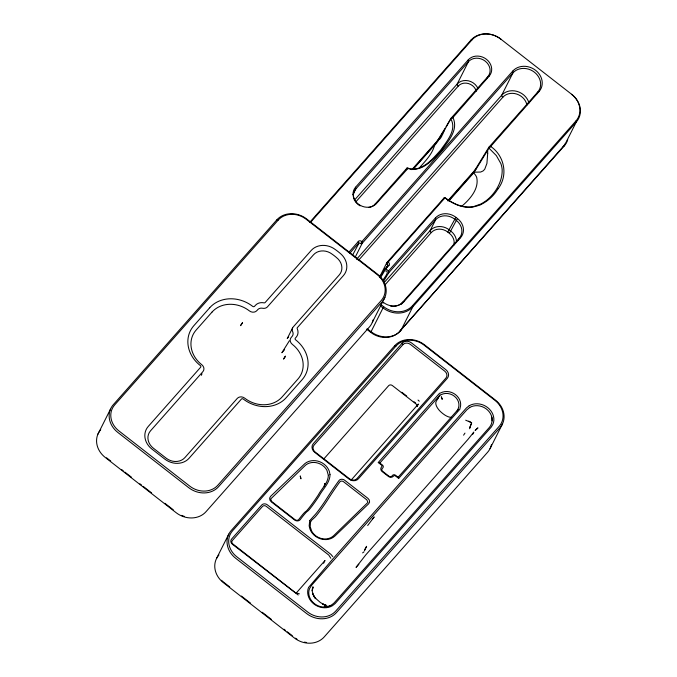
<?xml version="1.0" encoding="UTF-8"?>
<svg xmlns="http://www.w3.org/2000/svg" width="677" height="677" viewBox="0 0 677 677"><rect width="100%" height="100%" fill="white"/><g stroke="black" fill="none" stroke-linecap="round" stroke-linejoin="round"><path stroke-width="1.02" d="M383.343 302.966L383.385 302.399A15.029 13.032 26.7 0 0 403.873 301.739L460.614 237.602A15.029 13.032 26.7 0 0 457.534 218.578L455.909 217.317A15.029 13.032 26.7 0 0 435.421 217.969L388.564 270.935L388.691 272.814L383.52 281.429M361.086 243.737A0.99 0.863 26.7 0 0 361.56 243.72L361.797 241.647L361.086 243.737A1.684 1.464 26.7 0 1 360.333 243.348M324.376 486.204L324.757 483.513L324.249 486.281M457.203 410.931L458.431 408.028A11.568 10.028 26.7 0 0 454.385 396.206A11.568 10.028 26.7 0 0 441.26 394.649L439.923 395.123L379.839 463.034L378.282 462.484L439.475 393.312L440.761 392.897A13.015 11.281 26.7 0 1 455.536 394.649A13.015 11.281 26.7 0 1 460.081 407.952L459.886 409.213L398.685 478.385L394.649 475.364L393.278 476.295A3.563 3.089 26.7 0 1 388.429 476.447L382.192 471.598A3.563 3.089 26.7 0 1 381.464 467.088L382.192 465.649L378.282 462.484M469.736 407.478A14.319 12.414 26.7 0 1 491.849 417.159C492.543 420.722 491.857 424.707 489.353 427.441L334.133 602.894L331.324 605.196L327.736 606.685A14.319 12.414 26.7 0 1 312.977 602.386A14.319 12.414 26.7 0 1 309.55 588.635L311.581 585.317L466.8 409.864L469.72 407.486M567.724 139.682A21.918 19.007 26.7 0 1 564.254 145.902L399.608 331.434A21.19 18.364 26.7 0 1 370.734 332.356L383.656 306.698A21.131 18.321 26.7 0 0 412.454 305.767L575.907 121.014A21.131 18.321 26.7 0 0 571.583 94.272M443.79 198.801L444.07 197.938L444.738 198.107M444.747 198.268L444.874 197.853L448.724 200.51M406.31 169.656L406.809 168.251M407.055 168.937L407.342 168.15L408.121 168.209A12.846 11.137 26.7 0 0 409.5 168.7C421.763 171.806 432.011 160.551 439.601 152.824C446.278 143.566 458.261 131.71 453.556 118.991A11.78 10.206 26.7 0 0 452.803 117.68L489.158 76.137A13.328 11.551 26.7 0 0 486.424 59.271A13.328 11.551 26.7 0 0 468.264 59.847L355.586 187.207L355.755 189.035A12.33 10.688 26.7 0 0 360.156 205.876M201.348 375.312L202 373.763M312.334 588.609L312.994 586.79L312.131 590.589L312.799 587.543L312.249 591.486L314.103 596.784L312.562 593.509L315.694 598.671L314.365 597.224L320.466 602.589L325.502 605.297L322.472 603.96L326.864 605.483M97.852 434.279L110.436 409.263M352.945 194.621L355.755 189.035L468.425 61.683A12.33 10.688 26.7 0 1 485.231 61.142A12.33 10.688 26.7 0 1 487.762 76.746L486.822 78.608M292.591 327.947L287.251 338.551L288.647 336.791M352.37 255.508L359.089 242.984A0.99 0.855 26.7 0 1 359.555 242.967L360.316 243.356M355.163 257.252L362.187 243.297L512.946 72.888A15.757 13.658 26.7 0 1 534.424 72.202A15.757 13.658 26.7 0 1 537.648 92.14L536.709 94.001M470.227 41.568L470.972 40.087L471.894 39.96A21.131 18.321 26.7 0 1 500.701 39.029L500.853 39.122A21.918 19.007 26.7 0 0 470.972 40.087L309.609 222.471M216.538 558.483L228.809 534.068M379.399 277.426L386.889 262.549L444.078 197.904M386.516 267.872L387.447 266.01L388.843 265.401L385.839 268.803L384.392 269.471A45.909 5.111 -52.1 0 1 382.183 273.381L379.797 277.206M372.316 322.37L384.9 297.355M401.571 304.142L402.476 302.357L459.218 238.211L460.614 237.602M458.321 240.005L459.218 238.211A14.031 12.169 26.7 0 0 456.349 220.457L457.534 218.578M323.598 563.315L325.002 560.514L296.221 593.052M472.563 434.592L473.824 432.095L468.052 439.305L365.698 554.996L356.043 567.377L358.835 564.22M490.03 448.69L502.309 424.284M437.427 399.337L439.923 395.123M417.015 406.589L418.344 404.051L351.075 480.154M469.525 428.744L470.287 427.314M289.375 340.785L281.877 352.734L284.611 349.637M442.58 134.461L444.721 129.637L439.051 138.827M452.803 117.68L450.806 118.915L445.339 128.52M489.158 76.137L487.762 76.746L450.848 118.475L446.092 126.641M498.069 188.781C508.376 175.453 504.483 156.074 491.011 146.655L488.938 148.051L487.652 150.235M361.569 243.737A1.667 1.447 26.7 0 0 362.17 243.288L361.992 241.494L512.777 71.06A16.756 14.522 26.7 0 1 535.617 70.323A16.756 14.522 26.7 0 1 539.044 91.53L537.648 92.14L488.811 147.341L474.018 171.535M445.153 128.833L444.781 129.459M445.153 128.198L438.594 138.853M437.968 398.279L436.106 401.546A10.959 5.323 41.5 0 0 442.242 413.122L443.317 413.96A10.959 5.323 41.5 0 0 451.28 417.362M438.315 139.293L437.638 140.351A7.295 0.812 -52.1 0 1 434.482 144.717L412.885 169.089M455.909 217.317L447.768 232.05A12.093 10.485 26.7 0 0 431.283 232.575L385.171 284.687M380.313 277.925L382.437 274.507A44.784 4.984 -52.1 0 0 384.553 270.766C391.255 270.453 383.698 278.112 382.708 280.676M438.916 138.997L437.791 140.681M463.593 435.167L464.972 433.111M367.679 525.504L374.102 517.042M388.234 261.991L445.094 197.726C454.732 205.123 468.137 210.344 479.9 204.86M372.663 518.81L374.059 517.093M453.776 245.218A12.093 10.485 26.7 0 0 449.393 233.32L456.349 220.457L454.716 219.187A14.031 12.169 26.7 0 0 435.59 219.797L388.691 272.814M310.54 222.344L471.894 39.96M354.325 200.282L457.203 83.999L468.425 61.683L468.264 59.847M355.857 201.831L458.287 86.047A10.392 9.013 26.7 0 1 468.425 83.542A10.392 9.013 26.7 0 1 476.269 91.234M368.423 207.5A12.33 10.688 26.7 0 0 375.083 204.099L406.826 168.234L407.596 168.311M375.083 204.099L376.48 203.489L408.121 168.209M411.844 169.665L438.73 139.267M413.359 169.055L434.6 145.047C432.366 154.271 425.029 161.295 419.046 168.294M348.655 252.47L358.285 241.587L358.455 243.415L349.51 253.52M356.542 259.308L501.716 95.212L512.946 72.888L512.777 71.06M358.319 260.569L502.808 97.26A13.819 11.983 26.7 0 1 516.763 94.069A13.819 11.983 26.7 0 1 526.918 105.045M539.044 91.53L490.723 146.41M384.401 269.463L387.447 266.01M447.742 200.866L476.007 168.911M448.741 200.375L473.257 172.669M448.792 201.077L473.672 172.906L475.186 174.691A11.281 9.783 26.7 0 1 476.726 177.526C479.214 189.027 469.72 199.529 461.545 206.434M383.961 282.791L430.191 230.527L435.59 219.797L435.421 217.969M399.608 331.434L563.061 146.672A21.19 18.364 26.7 0 0 565.016 143.939M323.708 459.082L388.649 385.678A2.742 2.378 26.7 0 1 392.381 385.56L416.008 403.974A2.742 2.378 26.7 0 1 417.074 406.318M398.685 478.385L398.101 477.26L458.177 409.357M386.618 263.641L388.133 262.177L386.55 263.218A0.99 0.863 26.7 0 0 386.618 263.641A1.633 1.413 26.7 0 0 387.176 264.267M362.618 552.881L364.065 551.78M488.811 147.341L490.884 145.944M469.085 405.828L466.47 407.918L333.27 558.483L308.534 587.467A15.757 13.658 26.7 0 0 313.976 604.045A15.757 13.658 26.7 0 0 332.348 605.771L335.073 603.622L491.172 427.17L492.924 424.267A15.757 13.658 26.7 0 0 487.652 407.562A15.757 13.658 26.7 0 0 469.195 405.768L469.195 405.768M563.061 146.672L564.254 145.902L576.22 122.105A21.918 19.007 26.7 0 0 571.735 94.365L500.701 39.029M450.848 118.475L452.803 117.214M406.911 168.158L409.416 168.911M385.746 268.845L388.564 270.935M386.889 262.549L388.285 261.94M403.873 301.739L402.476 302.357A14.031 12.169 26.7 0 1 390.688 306.165M327.736 606.685L331.188 605.272M299.378 593.831L295.468 592.747L232.913 543.995A2.742 2.378 26.7 0 1 232.355 540.525L262.507 506.447A2.742 2.378 26.7 0 1 266.239 506.328L328.794 555.072L330.833 558.28M464.752 206.967L466.817 207.179A24.558 21.283 26.7 0 0 472.859 206.832L480.568 204.124A46.662 40.451 26.7 0 0 487.525 199.613C496.106 192.234 502.546 181.131 502.165 169.58A26.386 22.874 26.7 0 0 500.811 163.479L496.359 155.625L488.912 148.085M410.482 169.165C423.396 170.342 432.891 158.689 440.693 150.049C446.651 141.468 457.161 129.908 450.84 118.966M325.29 606.584L326.348 606.744M464.05 206.849L461.24 206.248M324.156 606.076L327.118 606.694M468.721 421.119L471.581 422.71L465.691 420.197M459.091 205.613L460.529 206.07M456.196 204.53L458.38 205.385M455.46 204.192L451.754 202.347M298.202 595.007L232.431 544.283A4.113 3.563 26.7 0 1 231.585 539.078L261.737 505A4.113 3.563 26.7 0 1 267.339 504.822L330.892 554.345L332.796 556.612M449.486 201.01L451 201.898M447.768 232.05L449.393 233.32M381.151 304.743L383.656 306.698M380.389 305.869L382.886 307.823A21.918 19.007 26.7 0 0 412.767 306.867L576.22 122.105L575.907 121.014M367.586 329.022L370.92 331.62A21.918 19.007 26.7 0 0 400.801 330.655L412.767 306.867L412.454 305.767M366.562 329.107L370.734 332.356M401.833 392.254L406.716 396.062M414.053 401.783L415.678 403.052M379.839 463.034L382.42 465.04A2.192 1.904 26.7 0 1 382.869 467.815L382.234 468.535A2.192 1.904 26.7 0 0 382.683 471.31L388.911 476.159A2.192 1.904 26.7 0 0 391.898 476.066L392.533 475.347A2.192 1.904 26.7 0 1 395.52 475.254L398.101 477.26M106.543 457.796L110.715 461.045M121.555 469.499L123.222 470.794M124.89 472.097L131.558 477.293M139.902 483.793L141.569 485.096M143.236 486.391L151.572 492.89M164.917 503.29L173.253 509.789M229.74 586.951L223.909 582.406A20.555 17.814 26.7 0 1 221.531 580.274M241.418 596.056L250.592 603.199M262.27 612.296L271.443 619.447M283.951 629.195L285.618 630.499M287.285 631.793L292.286 635.695M418.047 400.073L419.258 401.182M491.849 417.159L492.145 420.823M358.175 241.503A2.496 2.166 26.7 0 1 361.594 241.393M376.48 203.489A13.328 11.551 26.7 0 1 358.319 204.073A13.328 11.551 26.7 0 1 355.586 187.207M388.437 262.321A2.488 2.158 26.7 0 1 388.962 265.486M387.244 264.191A1.498 1.295 26.7 0 1 387.566 266.095M386.533 263.218A1.633 1.413 26.7 0 1 386.897 262.558M502.808 97.26A1.938 0.939 41.5 0 1 501.716 95.212A15.757 13.658 26.7 0 1 517.093 91.412A15.757 13.658 26.7 0 1 528.982 103.065M498.01 188.748A50.682 43.937 26.7 0 1 479.993 204.996M473.925 171.687A4.849 0.542 -52.1 0 1 473.401 172.466M474.433 171.983A4.477 0.592 -49.3 0 1 473.892 172.753M458.287 86.047A1.938 0.939 41.5 0 1 457.203 83.999A12.33 10.688 26.7 0 1 468.366 80.808A12.33 10.688 26.7 0 1 477.996 88.569M442.462 134.401A26.242 19.176 29.6 0 1 439.644 139.25M438.941 139.496A7.125 0.948 -49.6 0 1 434.676 145.318M431.283 232.575A1.938 0.939 41.5 0 1 430.191 230.527A14.031 12.169 26.7 0 1 449.325 229.918L450.95 231.187A14.031 12.169 26.7 0 1 456.484 241.24M373.162 319.789A21.918 19.007 26.7 0 1 369.439 326.957L205.986 511.719A21.918 19.007 26.7 0 1 176.105 512.675L105.223 457.432A21.918 19.007 26.7 0 1 100.738 429.692M184.356 516.39A20.555 17.814 26.7 0 1 181.614 515.383M306.529 642.456A20.555 17.814 26.7 0 1 304.438 642.118M296.991 639.164A20.555 17.814 26.7 0 1 295.502 638.174M491.443 444.662A21.918 19.007 26.7 0 1 487.635 452.219L324.181 636.972A21.918 19.007 26.7 0 1 294.3 637.929L223.418 582.694A21.918 19.007 26.7 0 1 218.933 554.954M487.694 153.383L486.924 163.428L484.707 169.301L483.039 170.968L480.678 172.034L474.222 172.195L487.66 150.302L487.694 153.383M330.012 474.653C329.953 483.048 322.827 488.887 319.189 495.911A16.527 1.236 -55.8 0 1 308.23 510.67L307.476 511.287A24.753 1.845 -55.8 0 0 300.309 519.521L300.266 519.572A4.054 3.283 12.2 0 1 299.132 520.503A4.113 3.563 26.7 0 1 294.512 519.936L271.215 501.784L269.886 500.075L269.649 498.086L270.563 496.385L303.618 464.845A15.072 13.066 26.7 0 1 317.725 461.096A15.072 13.066 26.7 0 1 329.327 471.31L330.012 474.653M328.353 475.313C328.201 483.073 321.668 488.489 318.292 494.989A17.898 1.337 -55.8 0 1 306.444 510.932L305.64 511.584A23.382 1.743 -55.8 0 0 298.836 519.411L298.785 519.471A2.725 2.234 17.5 0 1 297.643 520.19A2.742 2.378 26.7 0 1 294.994 519.648L271.705 501.496L270.656 499.025L304.354 466.326A13.701 11.881 26.7 0 1 326.915 470.27L328.353 475.313M310.515 522.179L310.184 526.698L311.682 531.132A13.701 11.881 26.7 0 0 333.626 535.719L367.941 502.376L366.892 499.914L343.594 481.762A2.742 2.378 26.7 0 0 340.946 481.203A2.725 2.454 38.8 0 0 339.786 481.973L339.736 482.041A23.373 1.752 -55.8 0 0 328.802 498.069L326.627 501.429A17.898 1.346 -55.8 0 1 314.754 517.389L311.547 520.334L310.515 522.179M471.632 422.947L469.94 427.246L471.632 422.947M309.744 520.596L309.169 525.894L309.88 528.881A15.072 13.066 26.7 0 0 320.974 538.96A15.072 13.066 26.7 0 0 334.946 536.015L368.652 503.798L369.566 502.106L369.32 500.108L367.992 498.407L344.695 480.255A4.113 3.563 26.7 0 0 340.074 479.68A4.054 3.639 44.6 0 0 338.915 480.662L338.864 480.729A24.744 1.853 -55.8 0 0 327.321 497.663L325.29 500.785A16.527 1.236 -55.8 0 1 314.348 515.485L309.744 520.596M365.123 549.132L364.429 550.663L366.604 546.297L365.123 549.132M242.552 322.641L240.563 325.62L242.552 322.641M284.712 357.236L283.528 359.098L285.516 356.119L284.712 357.236M276.766 219.923L113.313 404.677A21.918 19.007 26.7 0 0 117.806 432.417L188.688 487.66A21.918 19.007 26.7 0 0 218.569 486.704L382.023 301.942A21.918 19.007 26.7 0 0 377.529 274.202L306.647 218.959A21.918 19.007 26.7 0 0 276.766 219.923M278.154 220.143L114.701 404.905A20.555 17.814 26.7 0 0 118.907 430.91L189.788 486.154A20.555 17.814 26.7 0 0 217.799 485.257L381.253 300.495A20.555 17.814 26.7 0 0 377.047 274.49L306.165 219.246A20.555 17.814 26.7 0 0 278.154 220.143M209.726 307.739L193.859 325.679A31.514 27.317 26.7 0 0 200.307 365.555A1.371 1.185 26.7 0 1 200.595 367.289L148.221 426.485A17.814 15.444 26.7 0 0 151.868 449.029L164.756 459.065A17.814 15.444 26.7 0 0 189.035 458.287L241.401 399.1A1.371 1.185 26.7 0 1 243.271 399.041A31.514 27.317 26.7 0 0 286.219 397.661L302.094 379.721A31.514 27.317 26.7 0 0 295.637 339.846A1.371 1.185 26.7 0 1 295.358 338.111L296.213 337.146A9.588 8.31 26.7 0 0 297.262 328.785A1.371 1.185 26.7 0 1 297.406 327.583L343.434 275.564A17.814 15.444 26.7 0 0 339.786 253.029A52.704 45.689 26.7 0 0 333.177 248.12A17.814 15.444 26.7 0 0 311.208 250.456L265.189 302.475A1.371 1.185 26.7 0 1 263.971 302.839A9.588 8.31 26.7 0 0 255.398 305.344L254.544 306.3A1.371 1.185 26.7 0 1 252.682 306.368A31.514 27.317 26.7 0 0 209.726 307.739M212.028 312.08L196.161 330.021A27.402 23.754 26.7 0 0 201.771 364.7A5.484 4.747 26.7 0 1 202.897 371.631L150.522 430.826A13.701 11.881 26.7 0 0 153.332 448.166L166.22 458.211A13.701 11.881 26.7 0 0 184.889 457.61L237.263 398.414A5.484 4.747 26.7 0 1 244.727 398.178A27.402 23.754 26.7 0 0 282.081 396.976L297.948 379.044A27.402 23.754 26.7 0 0 292.337 344.365A5.484 4.747 26.7 0 1 291.22 337.425L292.066 336.469A5.484 4.747 26.7 0 0 292.667 331.688A5.484 4.747 26.7 0 1 293.268 326.906L339.287 274.887A13.701 11.881 26.7 0 0 336.486 257.548A45.105 39.105 26.7 0 0 330.198 252.885A13.701 11.881 26.7 0 0 313.51 254.797L267.491 306.816A5.484 4.747 26.7 0 1 262.591 308.255A5.484 4.747 26.7 0 0 257.7 309.685L256.845 310.641A5.484 4.747 26.7 0 1 249.381 310.887A27.402 23.754 26.7 0 0 212.028 312.08M394.657 345.786L231.204 530.54A21.918 19.007 26.7 0 0 235.698 558.288L306.579 613.523A21.918 19.007 26.7 0 0 336.461 612.567L499.914 427.813A21.918 19.007 26.7 0 0 495.42 400.065L424.538 344.83A21.918 19.007 26.7 0 0 394.657 345.786M396.045 346.015L232.592 530.768A20.555 17.814 26.7 0 0 236.798 556.782L307.68 612.016A20.555 17.814 26.7 0 0 335.69 611.119L499.144 426.366A20.555 17.814 26.7 0 0 494.938 400.352L424.056 345.118A20.555 17.814 26.7 0 0 396.045 346.015M402.155 343.205L313.29 443.655A6.855 5.941 26.7 0 0 314.695 452.321L349.061 479.104A6.855 5.941 26.7 0 0 358.395 478.808L447.269 378.358A6.855 5.941 26.7 0 0 445.864 369.684L411.498 342.9A6.855 5.941 26.7 0 0 402.155 343.205M402.925 344.652L314.06 445.102A5.484 4.747 26.7 0 0 315.177 452.033L349.544 478.817A5.484 4.747 26.7 0 0 357.016 478.58L445.881 378.13A5.484 4.747 26.7 0 0 444.764 371.191L410.397 344.407A5.484 4.747 26.7 0 0 402.925 344.652M476.726 428.947L475.152 430.445L477.945 427.864L476.726 428.947M442.073 398.838L441.286 396.764L442.208 399.286L442.073 398.838M300.47 476.642L300.241 475.939L300.918 478.834L300.47 476.642"/></g></svg>
